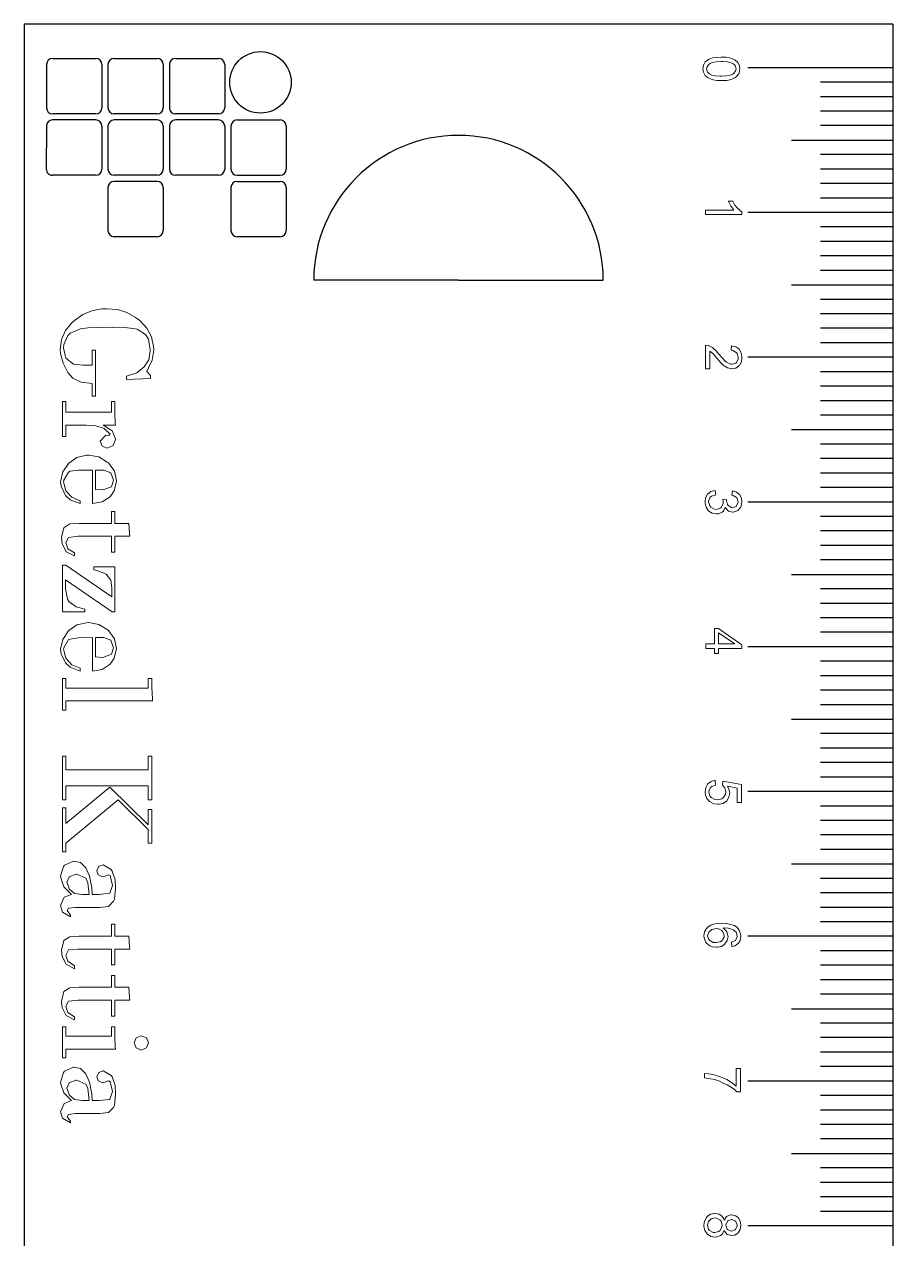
# Model space of a CAD drawing. Header units: millimetres. Extents: x 951 to 1493, y 479 to 688.
# Drawn here: x 1433.1 to 1493.1, y 604.4 to 688.3 of the extents above; entities that cross this region are included whole.
import ezdxf

# ---------------------------------------------------------------- set-up
doc = ezdxf.new("R2010")
doc.units = ezdxf.units.MM
doc.layers.add('modelo', color=7, linetype='Continuous')

msp = doc.modelspace()

# ---------------------------------------------------------------- linework, layer by layer
at = {"layer": 'modelo'}
for p, q in [((1433.117, 688.296), (1433.117, 482.296)), ((1493.117, 688.296), (1433.117, 688.296)), ((1493.117, 688.296), (1493.117, 482.296))]:
    msp.add_line(p, q, dxfattribs=at)
at = {"layer": 'modelo', "color": 3}
for p, q in [((1434.654, 685.508), (1434.654, 682.536)), ((1435.079, 685.933), (1438.051, 685.933)), ((1438.475, 685.933), (1438.475, 685.933)), ((1438.475, 685.508), (1438.475, 682.536)), ((1438.9, 685.508), (1438.9, 682.536)), ((1439.325, 685.933), (1442.297, 685.933)), ((1442.721, 685.508), (1442.721, 682.536)), ((1443.146, 685.508), (1443.146, 682.536)), ((1443.57, 685.933), (1446.542, 685.933)), ((1446.967, 685.508), (1446.967, 682.536)), ((1438.051, 682.112), (1435.079, 682.112)), ((1442.297, 682.112), (1439.325, 682.112)), ((1446.542, 682.112), (1443.57, 682.112)), ((1434.645, 681.263), (1434.639, 678.291)), ((1438.051, 681.687), (1435.069, 681.687)), ((1438.475, 681.262), (1438.475, 678.29)), ((1438.9, 681.262), (1438.9, 678.29)), ((1442.297, 681.687), (1439.325, 681.687)), ((1442.721, 681.262), (1442.721, 678.29)), ((1443.146, 681.262), (1443.146, 678.29)), ((1446.542, 681.687), (1443.57, 681.687)), ((1446.967, 681.262), (1446.967, 678.29)), ((1447.392, 681.262), (1447.392, 678.29)), ((1447.816, 681.687), (1450.788, 681.687)), ((1451.213, 681.262), (1451.213, 678.29)), ((1438.051, 677.866), (1435.063, 677.866)), ((1442.297, 677.866), (1439.325, 677.866)), ((1446.542, 677.866), (1443.57, 677.866)), ((1447.816, 677.866), (1450.788, 677.866)), ((1438.9, 677.017), (1438.9, 674.044)), ((1442.297, 677.441), (1439.325, 677.441)), ((1442.721, 677.017), (1442.721, 674.044)), ((1447.392, 677.017), (1447.392, 674.044)), ((1447.816, 677.441), (1450.788, 677.441)), ((1451.213, 677.017), (1451.213, 674.044)), ((1442.297, 673.62), (1439.325, 673.62)), ((1450.788, 673.62), (1447.816, 673.62))]:
    msp.add_line(p, q, dxfattribs=at)
at = {"layer": 'modelo', "color": 85, "lineweight": 0, "true_color": 0x58ba48}
for p, q in [((1480.042, 685.478), (1479.999, 685.218)), ((1480.165, 685.694), (1480.042, 685.478)), ((1480.259, 685.781), (1480.165, 685.694)), ((1480.439, 685.889), (1480.259, 685.781)), ((1480.288, 685.377), (1480.461, 685.572)), ((1480.663, 685.969), (1480.439, 685.889)), ((1480.461, 685.572), (1480.483, 685.586)), ((1480.483, 685.586), (1480.67, 685.658)), ((1480.937, 686.012), (1480.663, 685.969)), ((1480.67, 685.658), (1480.93, 685.702)), ((1480.93, 685.702), (1481.277, 685.716)), ((1481.255, 686.034), (1480.937, 686.012)), ((1481.277, 686.034), (1481.255, 686.034)), ((1481.58, 686.019), (1481.277, 686.034)), ((1481.277, 685.716), (1481.385, 685.716)), ((1481.385, 685.716), (1481.703, 685.694)), ((1481.833, 685.983), (1481.58, 686.019)), ((1481.703, 685.694), (1481.948, 685.637)), ((1481.992, 685.94), (1481.833, 685.983)), ((1481.948, 685.637), (1482.122, 685.557)), ((1482.237, 685.817), (1481.992, 685.94)), ((1482.122, 685.557), (1482.223, 685.456)), ((1482.223, 685.456), (1482.302, 685.218)), ((1482.41, 685.665), (1482.237, 685.817)), ((1482.526, 685.449), (1482.41, 685.665)), ((1482.555, 685.218), (1482.526, 685.449)), ((1479.999, 685.218), (1480.035, 684.98)), ((1480.035, 684.98), (1480.15, 684.763)), ((1480.15, 684.763), (1480.316, 684.611)), ((1480.251, 685.218), (1480.288, 685.377)), ((1480.324, 684.987), (1480.251, 685.218)), ((1480.316, 684.611), (1480.569, 684.496)), ((1480.461, 684.864), (1480.324, 684.987)), ((1480.627, 684.785), (1480.461, 684.864)), ((1480.872, 684.734), (1480.627, 684.785)), ((1481.205, 684.72), (1480.872, 684.734)), ((1481.277, 684.72), (1481.205, 684.72)), ((1481.623, 684.734), (1481.277, 684.72)), ((1481.883, 684.77), (1481.623, 684.734)), ((1482.071, 684.842), (1481.883, 684.77)), ((1482.013, 684.503), (1482.237, 684.611)), ((1482.1, 684.864), (1482.071, 684.842)), ((1482.266, 685.059), (1482.1, 684.864)), ((1482.237, 684.611), (1482.309, 684.662)), ((1482.302, 685.218), (1482.266, 685.059)), ((1482.309, 684.662), (1482.475, 684.864)), ((1482.475, 684.864), (1482.511, 684.951)), ((1482.511, 684.951), (1482.555, 685.218)), ((1480.569, 684.496), (1480.721, 684.452)), ((1480.721, 684.452), (1480.974, 684.416)), ((1480.974, 684.416), (1481.277, 684.402)), ((1481.277, 684.402), (1481.356, 684.402)), ((1481.356, 684.402), (1481.645, 684.416)), ((1481.645, 684.416), (1481.869, 684.46)), ((1481.869, 684.46), (1482.013, 684.503)), ((1482.145, 675.449), (1480.186, 675.449)), ((1480.186, 675.449), (1480.186, 675.145)), ((1482.074, 676.071), (1481.781, 676.071)), ((1481.781, 676.071), (1481.793, 676.012)), ((1481.793, 676.012), (1481.934, 675.743)), ((1481.934, 675.743), (1481.969, 675.684)), ((1481.969, 675.684), (1482.145, 675.449)), ((1482.215, 675.801), (1482.074, 676.071)), ((1482.368, 675.614), (1482.215, 675.801)), ((1482.59, 675.403), (1482.368, 675.614)), ((1482.696, 675.344), (1482.59, 675.403)), ((1482.696, 675.145), (1482.696, 675.344)), ((1480.186, 675.145), (1482.696, 675.145)), ((1480.397, 666.103), (1480.186, 666.138)), ((1480.186, 666.138), (1480.186, 664.496)), ((1480.655, 665.974), (1480.397, 666.103)), ((1480.48, 664.496), (1480.48, 665.716)), ((1480.48, 665.716), (1480.655, 665.587)), ((1480.738, 665.904), (1480.655, 665.974)), ((1480.655, 665.587), (1480.738, 665.505)), ((1480.925, 665.728), (1480.738, 665.904)), ((1480.738, 665.505), (1480.96, 665.235)), ((1481.113, 665.505), (1480.925, 665.728)), ((1481.347, 665.235), (1481.113, 665.505)), ((1481.981, 666.091), (1481.945, 665.775)), ((1481.945, 665.775), (1482.074, 665.763)), ((1482.274, 666.009), (1481.981, 666.091)), ((1482.074, 665.763), (1482.309, 665.634)), ((1482.497, 665.868), (1482.274, 666.009)), ((1482.309, 665.634), (1482.379, 665.563)), ((1482.379, 665.563), (1482.45, 665.282)), ((1482.45, 665.282), (1482.438, 665.188)), ((1482.52, 665.845), (1482.497, 665.868)), ((1482.649, 665.61), (1482.52, 665.845)), ((1482.696, 665.317), (1482.649, 665.61)), ((1482.661, 664.977), (1482.696, 665.27)), ((1482.696, 665.27), (1482.696, 665.317)), ((1480.186, 664.496), (1480.48, 664.496)), ((1480.96, 665.235), (1481.019, 665.176)), ((1481.019, 665.176), (1481.23, 664.93)), ((1481.23, 664.93), (1481.406, 664.754)), ((1481.547, 665.036), (1481.347, 665.235)), ((1481.406, 664.754), (1481.465, 664.707)), ((1481.465, 664.707), (1481.711, 664.555)), ((1481.641, 664.954), (1481.547, 665.036)), ((1481.91, 664.825), (1481.641, 664.954)), ((1481.711, 664.555), (1481.723, 664.555)), ((1481.723, 664.555), (1482.004, 664.496)), ((1482.016, 664.813), (1481.91, 664.825)), ((1482.004, 664.496), (1482.274, 664.543)), ((1482.274, 664.895), (1482.016, 664.813)), ((1482.321, 664.942), (1482.274, 664.895)), ((1482.274, 664.543), (1482.497, 664.707)), ((1482.438, 665.188), (1482.321, 664.942)), ((1482.497, 664.707), (1482.532, 664.731)), ((1482.532, 664.731), (1482.661, 664.977)), ((1480.843, 656.1), (1480.562, 656.018)), ((1480.855, 656.1), (1480.843, 656.1)), ((1480.89, 655.795), (1480.855, 656.1)), ((1482.051, 656.076), (1481.992, 655.76)), ((1482.332, 655.971), (1482.051, 656.076)), ((1480.186, 655.595), (1480.151, 655.302)), ((1480.151, 655.302), (1480.151, 655.208)), ((1480.151, 655.208), (1480.222, 654.939)), ((1480.327, 655.842), (1480.186, 655.595)), ((1480.339, 655.853), (1480.327, 655.842)), ((1480.562, 656.018), (1480.339, 655.853)), ((1480.397, 655.361), (1480.515, 655.619)), ((1480.397, 655.302), (1480.397, 655.361)), ((1480.48, 655.033), (1480.397, 655.302)), ((1480.515, 655.619), (1480.597, 655.689)), ((1480.597, 655.689), (1480.89, 655.795)), ((1481.641, 655.466), (1481.371, 655.502)), ((1481.371, 655.502), (1481.406, 655.279)), ((1481.406, 655.279), (1481.394, 655.173)), ((1481.641, 655.408), (1481.641, 655.466)), ((1481.699, 655.126), (1481.641, 655.408)), ((1481.992, 655.76), (1482.098, 655.748)), ((1482.098, 655.748), (1482.332, 655.607)), ((1482.532, 655.818), (1482.332, 655.971)), ((1482.332, 655.607), (1482.356, 655.584)), ((1482.45, 655.279), (1482.332, 655.021)), ((1482.356, 655.584), (1482.45, 655.314)), ((1482.45, 655.314), (1482.45, 655.279)), ((1482.661, 655.572), (1482.532, 655.818)), ((1482.649, 655.033), (1482.696, 655.314)), ((1482.696, 655.314), (1482.661, 655.572)), ((1480.222, 654.939), (1480.374, 654.704)), ((1480.374, 654.704), (1480.409, 654.669)), ((1480.409, 654.669), (1480.644, 654.517)), ((1480.55, 654.939), (1480.48, 655.033)), ((1480.796, 654.81), (1480.55, 654.939)), ((1480.644, 654.517), (1480.925, 654.47)), ((1480.925, 654.786), (1480.796, 654.81)), ((1481.195, 654.868), (1480.925, 654.786)), ((1480.925, 654.47), (1481.078, 654.481)), ((1481.078, 654.481), (1481.336, 654.587)), ((1481.265, 654.927), (1481.195, 654.868)), ((1481.394, 655.173), (1481.265, 654.927)), ((1481.336, 654.587), (1481.418, 654.669)), ((1481.418, 654.669), (1481.547, 654.927)), ((1481.547, 654.927), (1481.57, 654.892)), ((1481.57, 654.892), (1481.758, 654.681)), ((1481.746, 655.056), (1481.699, 655.126)), ((1481.969, 654.915), (1481.746, 655.056)), ((1481.758, 654.681), (1481.77, 654.669)), ((1481.77, 654.669), (1482.051, 654.587)), ((1482.063, 654.904), (1481.969, 654.915)), ((1482.051, 654.587), (1482.098, 654.587)), ((1482.321, 654.997), (1482.063, 654.904)), ((1482.098, 654.587), (1482.368, 654.681)), ((1482.332, 655.021), (1482.321, 654.997)), ((1482.368, 654.681), (1482.426, 654.716)), ((1482.426, 654.716), (1482.614, 654.939)), ((1482.614, 654.939), (1482.649, 655.033)), ((1481.078, 646.566), (1480.796, 646.566)), ((1480.796, 646.566), (1480.796, 645.487)), ((1482.696, 645.428), (1481.078, 646.566)), ((1481.078, 645.487), (1481.078, 646.261)), ((1481.078, 646.261), (1482.203, 645.487)), ((1481.078, 645.487), (1481.078, 646.261)), ((1480.796, 645.487), (1480.198, 645.487)), ((1480.198, 645.487), (1480.198, 645.17)), ((1480.198, 645.17), (1480.796, 645.17)), ((1480.796, 645.17), (1480.796, 644.842)), ((1482.203, 645.487), (1481.078, 645.487)), ((1481.078, 644.842), (1481.078, 645.17)), ((1481.078, 645.17), (1482.696, 645.17)), ((1482.696, 645.17), (1482.696, 645.428)), ((1480.796, 644.842), (1481.078, 644.842)), ((1480.573, 635.988), (1480.351, 635.823)), ((1480.855, 636.07), (1480.573, 635.988)), ((1480.878, 635.741), (1480.855, 636.07)), ((1480.855, 636.07), (1480.855, 636.07)), ((1481.383, 636.011), (1481.347, 635.73)), ((1482.661, 635.777), (1481.383, 636.011)), ((1480.198, 635.565), (1480.163, 635.261)), ((1480.163, 635.261), (1480.175, 635.073)), ((1480.175, 635.073), (1480.28, 634.815)), ((1480.327, 635.8), (1480.198, 635.565)), ((1480.351, 635.823), (1480.327, 635.8)), ((1480.409, 635.319), (1480.526, 635.577)), ((1480.409, 635.261), (1480.409, 635.319)), ((1480.491, 635.003), (1480.409, 635.261)), ((1480.526, 635.577), (1480.609, 635.648)), ((1480.609, 635.648), (1480.878, 635.741)), ((1481.347, 635.73), (1481.523, 635.542)), ((1481.57, 635.12), (1481.429, 634.885)), ((1481.523, 635.542), (1481.582, 635.272)), ((1481.582, 635.272), (1481.57, 635.12)), ((1481.828, 635.39), (1481.699, 635.659)), ((1481.699, 635.659), (1482.368, 635.53)), ((1481.805, 634.909), (1481.863, 635.19)), ((1481.863, 635.19), (1481.828, 635.39)), ((1482.368, 635.53), (1482.368, 634.533)), ((1482.661, 634.533), (1482.661, 635.777)), ((1480.28, 634.815), (1480.456, 634.604)), ((1480.456, 634.604), (1480.503, 634.58)), ((1480.573, 634.885), (1480.491, 635.003)), ((1480.503, 634.58), (1480.761, 634.451)), ((1480.82, 634.756), (1480.573, 634.885)), ((1480.761, 634.451), (1481.042, 634.416)), ((1481.019, 634.733), (1480.82, 634.756)), ((1481.312, 634.791), (1481.019, 634.733)), ((1481.042, 634.416), (1481.125, 634.416)), ((1481.125, 634.416), (1481.406, 634.475)), ((1481.429, 634.885), (1481.312, 634.791)), ((1481.406, 634.475), (1481.629, 634.639)), ((1481.629, 634.639), (1481.664, 634.662)), ((1481.664, 634.662), (1481.805, 634.909)), ((1482.368, 634.533), (1482.661, 634.533)), ((1480.253, 625.844), (1480.124, 625.609)), ((1480.359, 625.949), (1480.253, 625.844)), ((1480.558, 626.067), (1480.359, 625.949)), ((1480.816, 626.149), (1480.558, 626.067)), ((1480.64, 625.773), (1480.922, 625.832)), ((1481.145, 626.184), (1480.816, 626.149)), ((1480.922, 625.832), (1481.074, 625.82)), ((1481.285, 626.196), (1481.145, 626.184)), ((1481.637, 626.172), (1481.285, 626.196)), ((1481.614, 625.68), (1481.403, 625.891)), ((1481.403, 625.891), (1481.403, 625.891)), ((1481.403, 625.891), (1481.743, 625.867)), ((1481.93, 626.113), (1481.637, 626.172)), ((1481.743, 625.867), (1481.989, 625.797)), ((1482.177, 626.031), (1481.93, 626.113)), ((1482.341, 625.926), (1482.177, 626.031)), ((1482.517, 625.715), (1482.341, 625.926)), ((1480.124, 625.609), (1480.077, 625.328)), ((1480.077, 625.328), (1480.089, 625.187)), ((1480.089, 625.187), (1480.183, 624.917)), ((1480.324, 625.328), (1480.406, 625.586)), ((1480.417, 625.07), (1480.324, 625.328)), ((1480.406, 625.586), (1480.617, 625.773)), ((1480.406, 625.586), (1480.406, 625.586)), ((1480.488, 624.999), (1480.417, 625.07)), ((1480.722, 624.87), (1480.488, 624.999)), ((1480.617, 625.773), (1480.64, 625.773)), ((1481.074, 625.82), (1481.32, 625.691)), ((1481.32, 625.691), (1481.391, 625.609)), ((1481.461, 625.234), (1481.32, 624.988)), ((1481.391, 625.609), (1481.461, 625.339)), ((1481.461, 625.339), (1481.461, 625.234)), ((1481.52, 624.765), (1481.684, 624.999)), ((1481.661, 625.609), (1481.614, 625.68)), ((1481.731, 625.339), (1481.661, 625.609)), ((1481.684, 624.999), (1481.743, 625.281)), ((1481.743, 625.281), (1481.731, 625.339)), ((1482.247, 625.011), (1481.977, 624.894)), ((1481.989, 625.797), (1482.083, 625.75)), ((1482.083, 625.75), (1482.294, 625.574)), ((1482.376, 625.257), (1482.247, 625.011)), ((1482.294, 625.574), (1482.376, 625.316)), ((1482.376, 625.316), (1482.376, 625.257)), ((1482.458, 624.812), (1482.575, 624.999)), ((1482.61, 625.445), (1482.517, 625.715)), ((1482.575, 624.999), (1482.622, 625.293)), ((1482.622, 625.293), (1482.61, 625.445)), ((1480.183, 624.917), (1480.253, 624.812)), ((1480.253, 624.812), (1480.488, 624.636)), ((1480.488, 624.636), (1480.64, 624.577)), ((1480.64, 624.577), (1480.933, 624.542)), ((1480.91, 624.859), (1480.722, 624.87)), ((1481.203, 624.917), (1480.91, 624.859)), ((1480.933, 624.542), (1481.004, 624.542)), ((1481.004, 624.542), (1481.285, 624.601)), ((1481.32, 624.988), (1481.203, 624.917)), ((1481.285, 624.601), (1481.508, 624.753)), ((1481.508, 624.753), (1481.52, 624.765)), ((1481.977, 624.894), (1482.001, 624.589)), ((1482.001, 624.589), (1482.235, 624.648)), ((1482.235, 624.648), (1482.458, 624.812)), ((1480.382, 615.805), (1480.124, 615.829)), ((1480.124, 615.829), (1480.124, 615.512)), ((1480.687, 615.747), (1480.382, 615.805)), ((1482.599, 616.169), (1482.294, 616.169)), ((1482.294, 616.169), (1482.294, 614.949)), ((1482.599, 614.55), (1482.599, 616.169)), ((1480.124, 615.512), (1480.242, 615.5)), ((1480.242, 615.5), (1480.535, 615.453)), ((1480.535, 615.453), (1480.816, 615.395)), ((1480.84, 615.711), (1480.687, 615.747)), ((1480.816, 615.395), (1480.875, 615.371)), ((1481.121, 615.618), (1480.84, 615.711)), ((1480.875, 615.371), (1481.145, 615.278)), ((1481.391, 615.512), (1481.121, 615.618)), ((1481.145, 615.278), (1481.414, 615.16)), ((1481.649, 615.395), (1481.391, 615.512)), ((1481.414, 615.16), (1481.684, 615.031)), ((1481.919, 615.231), (1481.649, 615.395)), ((1481.684, 615.031), (1481.907, 614.891)), ((1482.153, 615.066), (1481.919, 615.231)), ((1482.294, 614.949), (1482.153, 615.066)), ((1481.907, 614.891), (1482.153, 614.726)), ((1482.153, 614.726), (1482.352, 614.55)), ((1482.352, 614.55), (1482.599, 614.55)), ((1480.242, 605.872), (1480.113, 605.626)), ((1480.288, 605.931), (1480.242, 605.872)), ((1480.523, 606.095), (1480.288, 605.931)), ((1480.394, 605.591), (1480.582, 605.779)), ((1480.804, 606.154), (1480.523, 606.095)), ((1480.582, 605.779), (1480.84, 605.837)), ((1480.84, 606.154), (1480.804, 606.154)), ((1481.133, 606.107), (1480.84, 606.154)), ((1480.84, 605.837), (1480.945, 605.825)), ((1480.945, 605.825), (1481.191, 605.696)), ((1481.25, 606.037), (1481.133, 606.107)), ((1481.191, 605.696), (1481.262, 605.614)), ((1481.426, 605.814), (1481.25, 606.037)), ((1481.473, 605.685), (1481.426, 605.814)), ((1481.625, 605.931), (1481.473, 605.685)), ((1481.672, 605.966), (1481.625, 605.931)), ((1481.942, 606.06), (1481.672, 605.966)), ((1481.731, 605.65), (1481.989, 605.743)), ((1481.977, 606.06), (1481.942, 606.06)), ((1482.259, 605.99), (1481.977, 606.06)), ((1481.989, 605.743), (1482.012, 605.743)), ((1482.012, 605.743), (1482.259, 605.626)), ((1482.435, 605.861), (1482.259, 605.99)), ((1482.575, 605.626), (1482.435, 605.861)), ((1480.113, 605.626), (1480.077, 605.333)), ((1480.077, 605.333), (1480.077, 605.251)), ((1480.077, 605.251), (1480.136, 604.969)), ((1480.136, 604.969), (1480.288, 604.735)), ((1480.324, 605.333), (1480.394, 605.591)), ((1480.394, 605.051), (1480.324, 605.333)), ((1480.464, 604.969), (1480.394, 605.051)), ((1480.711, 604.84), (1480.464, 604.969)), ((1481.098, 604.899), (1480.828, 604.829)), ((1481.191, 604.969), (1481.098, 604.899)), ((1481.32, 605.216), (1481.191, 604.969)), ((1481.262, 605.614), (1481.344, 605.345)), ((1481.344, 605.345), (1481.32, 605.216)), ((1481.332, 604.723), (1481.473, 604.981)), ((1481.473, 604.981), (1481.496, 604.922)), ((1481.496, 604.922), (1481.672, 604.7)), ((1481.59, 605.368), (1481.707, 605.626)), ((1481.59, 605.333), (1481.59, 605.368)), ((1481.684, 605.063), (1481.59, 605.333)), ((1481.707, 605.04), (1481.684, 605.063)), ((1481.707, 605.626), (1481.731, 605.65)), ((1481.954, 604.922), (1481.707, 605.04)), ((1481.977, 604.922), (1481.954, 604.922)), ((1482.235, 605.028), (1481.977, 604.922)), ((1482.259, 605.04), (1482.235, 605.028)), ((1482.259, 605.626), (1482.282, 605.603)), ((1482.376, 605.298), (1482.259, 605.04)), ((1482.282, 605.603), (1482.376, 605.333)), ((1482.376, 605.333), (1482.376, 605.298)), ((1482.435, 604.817), (1482.575, 605.04)), ((1482.622, 605.333), (1482.575, 605.626)), ((1482.575, 605.04), (1482.622, 605.333)), ((1480.288, 604.735), (1480.312, 604.711)), ((1480.312, 604.711), (1480.546, 604.559)), ((1480.546, 604.559), (1480.828, 604.512)), ((1480.828, 604.829), (1480.711, 604.84)), ((1480.828, 604.512), (1480.969, 604.524)), ((1480.969, 604.524), (1481.227, 604.629)), ((1481.227, 604.629), (1481.332, 604.723)), ((1481.672, 604.7), (1481.696, 604.688)), ((1481.696, 604.688), (1481.977, 604.618)), ((1481.977, 604.618), (1482.2, 604.653)), ((1482.2, 604.653), (1482.435, 604.817))]:
    msp.add_line(p, q, dxfattribs=at)
at = {"layer": 'modelo', "color": 0}
for p, q in [((1493.117, 685.296), (1483.117, 685.296)), ((1493.117, 684.296), (1488.117, 684.296)), ((1493.117, 683.296), (1488.117, 683.296)), ((1493.117, 682.296), (1488.117, 682.296)), ((1493.117, 681.296), (1488.117, 681.296)), ((1486.117, 680.296), (1493.117, 680.296)), ((1493.117, 679.296), (1488.117, 679.296)), ((1493.117, 678.296), (1488.117, 678.296)), ((1493.117, 677.296), (1488.117, 677.296)), ((1493.117, 676.296), (1488.117, 676.296)), ((1493.117, 675.296), (1483.117, 675.296)), ((1493.117, 674.296), (1488.117, 674.296)), ((1493.117, 673.296), (1488.117, 673.296)), ((1493.117, 672.296), (1488.117, 672.296)), ((1493.117, 671.296), (1488.117, 671.296)), ((1463.117, 670.622), (1453.117, 670.622)), ((1463.117, 670.622), (1473.117, 670.622)), ((1486.117, 670.296), (1493.117, 670.296)), ((1493.117, 669.296), (1488.117, 669.296)), ((1493.117, 668.296), (1488.117, 668.296)), ((1493.117, 667.296), (1488.117, 667.296)), ((1493.117, 666.296), (1488.117, 666.296)), ((1493.117, 665.296), (1483.117, 665.296)), ((1493.117, 664.296), (1488.117, 664.296)), ((1493.117, 663.296), (1488.117, 663.296)), ((1493.117, 662.296), (1488.117, 662.296)), ((1493.117, 661.296), (1488.117, 661.296)), ((1486.117, 660.296), (1493.117, 660.296)), ((1493.117, 659.296), (1488.117, 659.296)), ((1493.117, 658.296), (1488.117, 658.296)), ((1493.117, 657.296), (1488.117, 657.296)), ((1493.117, 656.296), (1488.117, 656.296)), ((1493.117, 655.296), (1483.117, 655.296)), ((1493.117, 654.296), (1488.117, 654.296)), ((1493.117, 653.296), (1488.117, 653.296)), ((1493.117, 652.296), (1488.117, 652.296)), ((1493.117, 651.296), (1488.117, 651.296)), ((1486.117, 650.296), (1493.117, 650.296)), ((1493.117, 649.296), (1488.117, 649.296)), ((1493.117, 648.296), (1488.117, 648.296)), ((1493.117, 647.296), (1488.117, 647.296)), ((1493.117, 646.296), (1488.117, 646.296)), ((1493.117, 645.296), (1483.117, 645.296)), ((1493.117, 644.296), (1488.117, 644.296)), ((1493.117, 643.296), (1488.117, 643.296)), ((1493.117, 642.296), (1488.117, 642.296)), ((1493.117, 641.296), (1488.117, 641.296)), ((1486.117, 640.296), (1493.117, 640.296)), ((1493.117, 639.296), (1488.117, 639.296)), ((1493.117, 638.296), (1488.117, 638.296)), ((1493.117, 637.296), (1488.117, 637.296)), ((1493.117, 636.296), (1488.117, 636.296)), ((1493.117, 635.296), (1483.117, 635.296)), ((1493.117, 634.296), (1488.117, 634.296)), ((1493.117, 633.296), (1488.117, 633.296)), ((1493.117, 632.296), (1488.117, 632.296)), ((1493.117, 631.296), (1488.117, 631.296)), ((1486.117, 630.296), (1493.117, 630.296)), ((1493.117, 629.296), (1488.117, 629.296)), ((1493.117, 628.296), (1488.117, 628.296)), ((1493.117, 627.296), (1488.117, 627.296)), ((1493.117, 626.296), (1488.117, 626.296)), ((1493.117, 625.296), (1483.117, 625.296)), ((1493.117, 624.296), (1488.117, 624.296)), ((1493.117, 623.296), (1488.117, 623.296)), ((1493.117, 622.296), (1488.117, 622.296)), ((1493.117, 621.296), (1488.117, 621.296)), ((1486.117, 620.296), (1493.117, 620.296)), ((1493.117, 619.296), (1488.117, 619.296)), ((1493.117, 618.296), (1488.117, 618.296)), ((1493.117, 617.296), (1488.117, 617.296)), ((1493.117, 616.296), (1488.117, 616.296)), ((1493.117, 615.296), (1483.117, 615.296)), ((1493.117, 614.296), (1488.117, 614.296)), ((1493.117, 613.296), (1488.117, 613.296)), ((1493.117, 612.296), (1488.117, 612.296)), ((1493.117, 611.296), (1488.117, 611.296)), ((1486.117, 610.296), (1493.117, 610.296)), ((1493.117, 609.296), (1488.117, 609.296)), ((1493.117, 608.296), (1488.117, 608.296)), ((1493.117, 607.296), (1488.117, 607.296)), ((1493.117, 606.296), (1488.117, 606.296)), ((1493.117, 605.296), (1483.117, 605.296))]:
    msp.add_line(p, q, dxfattribs=at)
at = {"layer": 'modelo', "color": 3, "lineweight": 0}
for p, q in [((1438.477, 668.629), (1437.795, 668.505)), ((1438.828, 668.65), (1438.477, 668.629)), ((1439.551, 668.588), (1438.828, 668.65)), ((1436.577, 667.844), (1436.391, 667.679)), ((1437.155, 668.237), (1436.577, 667.844)), ((1437.795, 668.505), (1437.155, 668.237)), ((1440.211, 668.381), (1439.551, 668.588)), ((1440.81, 668.051), (1440.211, 668.381)), ((1441.099, 667.824), (1440.81, 668.051)), ((1441.595, 667.307), (1441.099, 667.824)), ((1435.957, 667.142), (1435.689, 666.523)), ((1436.391, 667.679), (1435.957, 667.142)), ((1436.123, 666.791), (1436.288, 666.956)), ((1436.288, 666.956), (1436.949, 667.245)), ((1436.949, 667.245), (1437.011, 667.266)), ((1437.011, 667.266), (1437.506, 667.328)), ((1437.506, 667.328), (1438.229, 667.349)), ((1438.229, 667.349), (1439.2, 667.369)), ((1439.2, 667.369), (1439.22, 667.369)), ((1439.22, 667.369), (1440.046, 667.349)), ((1440.046, 667.349), (1440.666, 667.287)), ((1440.666, 667.287), (1440.914, 667.225)), ((1440.914, 667.225), (1441.492, 666.874)), ((1441.905, 666.708), (1441.595, 667.307)), ((1435.689, 666.523), (1435.606, 665.82)), ((1435.833, 665.944), (1435.854, 666.171)), ((1435.854, 666.171), (1436.123, 666.791)), ((1441.492, 666.874), (1441.698, 666.543)), ((1441.698, 666.543), (1441.822, 665.8)), ((1442.049, 666.027), (1441.905, 666.708)), ((1435.606, 665.82), (1435.627, 665.552)), ((1435.627, 665.552), (1435.792, 664.891)), ((1435.999, 665.242), (1435.833, 665.944)), ((1438.043, 665.779), (1437.816, 665.779)), ((1437.816, 665.779), (1437.816, 664.747)), ((1438.043, 662.599), (1438.043, 665.779)), ((1441.822, 665.758), (1441.719, 665.118)), ((1441.822, 665.8), (1441.822, 665.758)), ((1441.946, 665.098), (1442.07, 665.779)), ((1442.07, 665.779), (1442.049, 666.027)), ((1435.792, 664.891), (1436.123, 664.251)), ((1435.999, 665.222), (1435.999, 665.242)), ((1436.515, 664.809), (1435.999, 665.222)), ((1437.155, 664.747), (1436.515, 664.809)), ((1437.486, 664.747), (1437.155, 664.747)), ((1437.816, 664.747), (1437.486, 664.747)), ((1441.409, 664.623), (1440.893, 664.23)), ((1441.719, 665.118), (1441.409, 664.623)), ((1441.595, 664.313), (1441.698, 664.561)), ((1441.698, 664.561), (1441.946, 665.098)), ((1436.123, 664.251), (1436.474, 663.859)), ((1436.474, 663.859), (1437.052, 663.569)), ((1440.893, 664.23), (1440.17, 663.982)), ((1440.17, 663.982), (1440.17, 663.755)), ((1440.17, 663.755), (1441.843, 663.817)), ((1441.843, 664.024), (1441.595, 664.313)), ((1441.843, 663.817), (1441.843, 664.024)), ((1437.052, 663.569), (1437.816, 663.487)), ((1437.816, 663.487), (1437.816, 662.599)), ((1435.978, 662.248), (1435.751, 662.248)), ((1435.751, 662.248), (1435.751, 659.832)), ((1435.978, 661.504), (1435.978, 662.248)), ((1437.816, 662.599), (1438.043, 662.599)), ((1439.365, 662.248), (1439.138, 662.248)), ((1439.138, 662.248), (1439.138, 661.504)), ((1439.365, 661.484), (1439.365, 662.248)), ((1439.138, 661.504), (1435.978, 661.504)), ((1439.406, 660.74), (1439.365, 661.484)), ((1435.978, 659.832), (1435.978, 660.596)), ((1435.978, 660.596), (1437.403, 660.596)), ((1437.403, 660.596), (1438.064, 660.554)), ((1438.064, 660.554), (1438.642, 660.369)), ((1439.2, 660.203), (1438.559, 660.596)), ((1438.559, 660.596), (1438.559, 660.596)), ((1438.559, 660.596), (1439.427, 660.596)), ((1438.642, 660.369), (1439.055, 659.976)), ((1439.427, 660.596), (1439.406, 660.74)), ((1435.751, 659.832), (1435.978, 659.832)), ((1438.745, 659.914), (1438.353, 659.501)), ((1438.353, 659.501), (1438.497, 659.15)), ((1438.952, 659.894), (1438.745, 659.914)), ((1439.055, 659.976), (1438.952, 659.894)), ((1439.427, 659.666), (1439.2, 660.203)), ((1439.262, 659.191), (1439.427, 659.625)), ((1439.427, 659.625), (1439.427, 659.666)), ((1438.497, 659.15), (1438.849, 659.026)), ((1438.849, 659.026), (1439.262, 659.191)), ((1436.164, 657.952), (1435.772, 657.374)), ((1436.185, 657.973), (1436.164, 657.952)), ((1436.742, 658.365), (1436.185, 657.973)), ((1437.424, 658.531), (1436.742, 658.365)), ((1437.568, 658.531), (1437.424, 658.531)), ((1438.27, 658.407), (1437.568, 658.531)), ((1438.849, 658.056), (1438.27, 658.407)), ((1438.931, 657.994), (1438.849, 658.056)), ((1439.344, 657.415), (1438.931, 657.994)), ((1435.772, 657.374), (1435.627, 656.693)), ((1435.854, 656.796), (1436.164, 657.354)), ((1436.164, 657.354), (1436.288, 657.415)), ((1436.288, 657.415), (1436.866, 657.498)), ((1436.866, 657.498), (1437.837, 657.498)), ((1437.837, 657.498), (1437.837, 655.185)), ((1438.043, 656.156), (1438.043, 657.498)), ((1438.043, 657.498), (1438.621, 657.498)), ((1438.621, 657.498), (1439.096, 657.312)), ((1439.096, 657.312), (1439.282, 656.796)), ((1439.489, 656.755), (1439.344, 657.415)), ((1435.627, 656.693), (1435.668, 656.383)), ((1435.668, 656.383), (1435.957, 655.743)), ((1435.833, 656.693), (1435.854, 656.796)), ((1435.978, 656.073), (1435.833, 656.693)), ((1436.412, 655.619), (1435.978, 656.073)), ((1438.539, 656.135), (1438.043, 656.156)), ((1439.138, 656.342), (1438.539, 656.135)), ((1439.055, 655.66), (1439.323, 656.073)), ((1439.282, 656.796), (1439.138, 656.342)), ((1439.323, 656.073), (1439.489, 656.755)), ((1439.489, 656.755), (1439.489, 656.755)), ((1435.957, 655.743), (1436.288, 655.454)), ((1436.288, 655.454), (1436.969, 655.185)), ((1436.969, 655.371), (1436.412, 655.619)), ((1436.969, 655.185), (1436.969, 655.371)), ((1437.837, 655.185), (1438.497, 655.309)), ((1438.497, 655.309), (1439.055, 655.66)), ((1439.365, 654.648), (1439.138, 654.648)), ((1439.138, 654.648), (1439.138, 653.822)), ((1439.365, 653.822), (1439.365, 654.648)), ((1435.854, 653.512), (1435.689, 652.852)), ((1436.267, 653.781), (1435.854, 653.512)), ((1436.907, 653.822), (1436.267, 653.781)), ((1439.138, 653.822), (1436.907, 653.822)), ((1440.335, 653.822), (1439.365, 653.822)), ((1440.397, 653.099), (1440.335, 653.822)), ((1435.689, 652.852), (1435.73, 652.418)), ((1435.978, 652.501), (1436.164, 652.852)), ((1436.164, 652.852), (1436.845, 652.934)), ((1436.845, 652.934), (1439.138, 652.934)), ((1439.138, 652.934), (1439.138, 651.84)), ((1439.365, 651.84), (1439.365, 652.934)), ((1439.365, 652.934), (1440.418, 652.934)), ((1440.418, 652.934), (1440.397, 653.099)), ((1435.73, 652.418), (1436.019, 651.86)), ((1436.123, 652.067), (1435.978, 652.501)), ((1436.019, 651.86), (1436.598, 651.571)), ((1436.598, 651.778), (1436.123, 652.067)), ((1439.138, 651.84), (1439.365, 651.84)), ((1436.598, 651.571), (1436.598, 651.778)), ((1435.751, 650.931), (1435.751, 647.71)), ((1435.978, 650.931), (1435.751, 650.931)), ((1439.158, 648.742), (1435.978, 650.931)), ((1439.365, 650.807), (1437.919, 650.807)), ((1437.919, 650.807), (1437.919, 650.601)), ((1437.919, 650.601), (1438.146, 650.559)), ((1438.146, 650.559), (1438.766, 650.312)), ((1438.766, 650.312), (1439.096, 649.899)), ((1439.365, 647.71), (1439.365, 650.807)), ((1435.957, 649.3), (1435.957, 649.919)), ((1435.957, 649.919), (1439.179, 647.71)), ((1439.096, 649.899), (1439.158, 649.362)), ((1439.158, 649.362), (1439.158, 648.742)), ((1436.102, 648.577), (1435.957, 649.3)), ((1436.226, 648.391), (1436.102, 648.577)), ((1435.751, 647.71), (1437.3, 647.71)), ((1436.701, 648.061), (1436.226, 648.391)), ((1437.3, 647.895), (1436.701, 648.061)), ((1437.3, 647.71), (1437.3, 647.895)), ((1439.179, 647.71), (1439.365, 647.71)), ((1436.742, 646.801), (1436.185, 646.409)), ((1437.424, 646.945), (1436.742, 646.801)), ((1437.568, 646.966), (1437.424, 646.945)), ((1438.27, 646.842), (1437.568, 646.966)), ((1438.849, 646.491), (1438.27, 646.842)), ((1436.164, 646.388), (1435.772, 645.789)), ((1436.185, 646.409), (1436.164, 646.388)), ((1438.931, 646.429), (1438.849, 646.491)), ((1439.344, 645.851), (1438.931, 646.429)), ((1435.772, 645.789), (1435.627, 645.128)), ((1435.627, 645.128), (1435.668, 644.818)), ((1435.833, 645.128), (1435.854, 645.211)), ((1435.978, 644.509), (1435.833, 645.128)), ((1435.854, 645.211), (1436.164, 645.789)), ((1436.164, 645.789), (1436.288, 645.83)), ((1436.288, 645.83), (1436.866, 645.913)), ((1436.866, 645.913), (1437.837, 645.934)), ((1437.837, 645.934), (1437.837, 643.6)), ((1438.043, 644.591), (1438.043, 645.934)), ((1438.043, 645.934), (1438.621, 645.934)), ((1438.621, 645.934), (1439.096, 645.748)), ((1439.096, 645.748), (1439.282, 645.231)), ((1439.282, 645.231), (1439.138, 644.777)), ((1439.323, 644.509), (1439.489, 645.169)), ((1439.489, 645.169), (1439.344, 645.851)), ((1439.489, 645.169), (1439.489, 645.169)), ((1435.668, 644.818), (1435.957, 644.178)), ((1436.412, 644.054), (1435.978, 644.509)), ((1438.539, 644.55), (1438.043, 644.591)), ((1439.138, 644.777), (1438.539, 644.55)), ((1439.055, 644.096), (1439.323, 644.509)), ((1435.957, 644.178), (1436.288, 643.889)), ((1436.288, 643.889), (1436.969, 643.6)), ((1436.969, 643.807), (1436.412, 644.054)), ((1436.969, 643.6), (1436.969, 643.807)), ((1437.837, 643.6), (1438.497, 643.724)), ((1438.497, 643.724), (1439.055, 644.096)), ((1435.978, 643.104), (1435.751, 643.104)), ((1435.751, 643.104), (1435.751, 640.915)), ((1435.978, 642.444), (1435.978, 643.104)), ((1441.926, 643.104), (1441.678, 643.104)), ((1441.678, 643.104), (1441.678, 642.444)), ((1441.926, 642.485), (1441.926, 643.104)), ((1441.678, 642.444), (1435.978, 642.444)), ((1441.967, 641.7), (1441.926, 642.485)), ((1435.978, 640.915), (1435.978, 641.556)), ((1435.978, 641.556), (1441.987, 641.556)), ((1441.987, 641.556), (1441.967, 641.7)), ((1435.751, 640.915), (1435.978, 640.915)), ((1435.978, 637.735), (1435.751, 637.735)), ((1435.751, 637.735), (1435.751, 634.72)), ((1435.978, 636.785), (1435.978, 637.735)), ((1441.926, 637.735), (1441.678, 637.735)), ((1441.678, 637.735), (1441.678, 636.785)), ((1441.926, 634.72), (1441.926, 637.735)), ((1441.678, 636.785), (1435.978, 636.785)), ((1435.978, 634.72), (1435.978, 635.691)), ((1435.978, 635.691), (1441.678, 635.691)), ((1439.034, 635.587), (1435.978, 633.089)), ((1441.678, 633.006), (1439.034, 635.587)), ((1441.678, 635.691), (1441.678, 634.72)), ((1435.751, 634.72), (1435.978, 634.72)), ((1435.978, 631.726), (1439.592, 634.72)), ((1439.592, 634.72), (1441.678, 632.676)), ((1441.678, 634.72), (1441.926, 634.72)), ((1435.978, 634.163), (1435.751, 634.163)), ((1435.751, 634.163), (1435.751, 631.127)), ((1435.978, 633.089), (1435.978, 634.163)), ((1441.926, 634.059), (1441.678, 634.059)), ((1441.678, 634.059), (1441.678, 633.006)), ((1441.926, 631.726), (1441.926, 634.059)), ((1441.678, 632.676), (1441.678, 631.726)), ((1435.978, 631.127), (1435.978, 631.726)), ((1441.678, 631.726), (1441.926, 631.726)), ((1435.751, 631.127), (1435.978, 631.127)), ((1435.833, 630.115), (1435.627, 629.454)), ((1435.895, 630.218), (1435.833, 630.115)), ((1436.515, 630.487), (1435.895, 630.218)), ((1436.536, 630.487), (1436.515, 630.487)), ((1437.011, 630.383), (1436.536, 630.487)), ((1437.362, 630.032), (1437.011, 630.383)), ((1437.63, 629.454), (1437.362, 630.032)), ((1438.27, 630.136), (1438.126, 629.826)), ((1438.559, 630.239), (1438.27, 630.136)), ((1439.117, 629.908), (1438.559, 630.239)), ((1435.627, 629.454), (1435.648, 629.33)), ((1435.648, 629.33), (1435.854, 628.711)), ((1436.061, 629.041), (1436.226, 629.413)), ((1436.226, 629.413), (1436.701, 629.578)), ((1436.701, 629.578), (1436.742, 629.578)), ((1436.742, 629.578), (1437.362, 629.31)), ((1437.362, 629.31), (1437.506, 629)), ((1437.775, 628.649), (1437.63, 629.454)), ((1438.126, 629.826), (1438.229, 629.537)), ((1438.229, 629.537), (1438.518, 629.413)), ((1438.518, 629.413), (1438.745, 629.475)), ((1438.745, 629.475), (1438.931, 629.537)), ((1438.931, 629.537), (1439.055, 629.495)), ((1439.055, 629.495), (1439.22, 628.793)), ((1439.179, 629.805), (1439.117, 629.908)), ((1439.385, 629.206), (1439.179, 629.805)), ((1439.427, 628.607), (1439.385, 629.206)), ((1435.854, 628.711), (1436.37, 628.194)), ((1436.246, 628.545), (1436.061, 629.041)), ((1436.598, 628.256), (1436.246, 628.545)), ((1437.506, 629), (1437.609, 628.194)), ((1437.816, 628.194), (1437.775, 628.649)), ((1439.22, 628.793), (1439.034, 628.277)), ((1439.344, 627.864), (1439.427, 628.607)), ((1435.875, 627.988), (1435.627, 627.43)), ((1436.37, 628.194), (1435.875, 627.988)), ((1437.114, 628.194), (1436.598, 628.256)), ((1437.609, 628.194), (1437.114, 628.194)), ((1438.291, 628.194), (1437.816, 628.194)), ((1439.014, 628.277), (1438.291, 628.194)), ((1438.931, 627.348), (1439.282, 627.719)), ((1439.034, 628.277), (1439.014, 628.277)), ((1439.282, 627.719), (1439.344, 627.864)), ((1435.627, 627.43), (1435.751, 626.955)), ((1435.751, 626.955), (1436.308, 626.646)), ((1436.081, 627.079), (1436.164, 627.244)), ((1436.308, 626.749), (1436.081, 627.079)), ((1436.164, 627.244), (1436.639, 627.286)), ((1436.308, 626.646), (1436.308, 626.749)), ((1436.639, 627.286), (1438.332, 627.286)), ((1438.332, 627.286), (1438.931, 627.348)), ((1439.365, 626.129), (1439.138, 626.129)), ((1439.138, 626.129), (1439.138, 625.303)), ((1439.365, 625.303), (1439.365, 626.129)), ((1435.854, 625.014), (1435.689, 624.333)), ((1436.267, 625.262), (1435.854, 625.014)), ((1436.907, 625.303), (1436.267, 625.262)), ((1439.138, 625.303), (1436.907, 625.303)), ((1440.335, 625.303), (1439.365, 625.303)), ((1440.397, 624.601), (1440.335, 625.303)), ((1435.689, 624.333), (1435.73, 623.899)), ((1435.978, 624.002), (1436.164, 624.353)), ((1436.164, 624.353), (1436.845, 624.415)), ((1436.845, 624.415), (1439.138, 624.415)), ((1439.138, 624.415), (1439.138, 623.321)), ((1439.365, 623.321), (1439.365, 624.415)), ((1439.365, 624.415), (1440.418, 624.415)), ((1440.418, 624.415), (1440.397, 624.601)), ((1435.73, 623.899), (1436.019, 623.362)), ((1436.123, 623.569), (1435.978, 624.002)), ((1436.019, 623.362), (1436.598, 623.052)), ((1436.598, 623.259), (1436.123, 623.569)), ((1439.138, 623.321), (1439.365, 623.321)), ((1436.598, 623.052), (1436.598, 623.259)), ((1439.365, 622.598), (1439.138, 622.598)), ((1439.138, 622.598), (1439.138, 621.772)), ((1439.365, 621.772), (1439.365, 622.598)), ((1436.267, 621.731), (1435.854, 621.483)), ((1436.907, 621.772), (1436.267, 621.731)), ((1439.138, 621.772), (1436.907, 621.772)), ((1440.335, 621.772), (1439.365, 621.772)), ((1440.397, 621.07), (1440.335, 621.772)), ((1435.854, 621.483), (1435.689, 620.801)), ((1435.689, 620.801), (1435.73, 620.368)), ((1435.978, 620.471), (1436.164, 620.822)), ((1436.164, 620.822), (1436.845, 620.884)), ((1436.845, 620.884), (1439.138, 620.884)), ((1439.138, 620.884), (1439.138, 619.789)), ((1439.365, 619.789), (1439.365, 620.884)), ((1439.365, 620.884), (1440.418, 620.884)), ((1440.418, 620.884), (1440.397, 621.07)), ((1435.73, 620.368), (1436.019, 619.831)), ((1436.123, 620.037), (1435.978, 620.471)), ((1436.598, 619.727), (1436.123, 620.037)), ((1436.019, 619.831), (1436.598, 619.521)), ((1436.598, 619.521), (1436.598, 619.727)), ((1439.138, 619.789), (1439.365, 619.789)), ((1435.978, 619.046), (1435.751, 619.046)), ((1435.751, 619.046), (1435.751, 616.898)), ((1435.978, 618.406), (1435.978, 619.046)), ((1439.138, 618.406), (1435.978, 618.406)), ((1439.365, 619.046), (1439.138, 619.046)), ((1439.138, 619.046), (1439.138, 618.406)), ((1439.365, 618.385), (1439.365, 619.046)), ((1439.406, 617.662), (1439.365, 618.385)), ((1440.852, 618.282), (1440.707, 617.931)), ((1441.203, 618.426), (1440.852, 618.282)), ((1441.554, 618.282), (1441.203, 618.426)), ((1441.698, 617.931), (1441.554, 618.282)), ((1435.978, 616.898), (1435.978, 617.497)), ((1435.978, 617.497), (1439.427, 617.497)), ((1439.427, 617.497), (1439.406, 617.662)), ((1440.707, 617.931), (1440.852, 617.58)), ((1440.852, 617.58), (1441.203, 617.435)), ((1441.203, 617.435), (1441.554, 617.58)), ((1441.554, 617.58), (1441.698, 617.931)), ((1435.751, 616.898), (1435.978, 616.898)), ((1435.833, 615.886), (1435.627, 615.205)), ((1435.895, 615.969), (1435.833, 615.886)), ((1436.515, 616.258), (1435.895, 615.969)), ((1436.536, 616.258), (1436.515, 616.258)), ((1437.011, 616.155), (1436.536, 616.258)), ((1437.362, 615.804), (1437.011, 616.155)), ((1437.63, 615.226), (1437.362, 615.804)), ((1438.27, 615.886), (1438.126, 615.577)), ((1438.559, 616.01), (1438.27, 615.886)), ((1439.117, 615.68), (1438.559, 616.01)), ((1435.627, 615.205), (1435.648, 615.081)), ((1435.648, 615.081), (1435.854, 614.482)), ((1436.061, 614.813), (1436.226, 615.184)), ((1436.226, 615.184), (1436.701, 615.349)), ((1436.701, 615.349), (1436.742, 615.349)), ((1436.742, 615.349), (1437.362, 615.081)), ((1437.362, 615.081), (1437.506, 614.771)), ((1437.775, 614.4), (1437.63, 615.226)), ((1438.126, 615.577), (1438.229, 615.308)), ((1438.229, 615.308), (1438.518, 615.184)), ((1438.518, 615.184), (1438.745, 615.246)), ((1438.745, 615.246), (1438.931, 615.308)), ((1438.931, 615.308), (1439.055, 615.246)), ((1439.055, 615.246), (1439.22, 614.565)), ((1439.179, 615.577), (1439.117, 615.68)), ((1439.385, 614.978), (1439.179, 615.577)), ((1439.427, 614.379), (1439.385, 614.978)), ((1435.854, 614.482), (1436.37, 613.945)), ((1436.246, 614.317), (1436.061, 614.813)), ((1436.598, 614.028), (1436.246, 614.317)), ((1437.506, 614.771), (1437.609, 613.945)), ((1437.816, 613.945), (1437.775, 614.4)), ((1439.22, 614.565), (1439.034, 614.048)), ((1439.344, 613.615), (1439.427, 614.379)), ((1435.875, 613.739), (1435.627, 613.181)), ((1436.37, 613.945), (1435.875, 613.739)), ((1437.114, 613.945), (1436.598, 614.028)), ((1437.609, 613.945), (1437.114, 613.945)), ((1438.291, 613.945), (1437.816, 613.945)), ((1439.014, 614.028), (1438.291, 613.945)), ((1438.931, 613.119), (1439.282, 613.47)), ((1439.034, 614.048), (1439.014, 614.028)), ((1439.282, 613.47), (1439.344, 613.615)), ((1435.627, 613.181), (1435.751, 612.727)), ((1435.751, 612.727), (1436.308, 612.417)), ((1436.081, 612.83), (1436.164, 612.995)), ((1436.308, 612.52), (1436.081, 612.83)), ((1436.164, 612.995), (1436.639, 613.057)), ((1436.308, 612.417), (1436.308, 612.52)), ((1436.639, 613.057), (1438.332, 613.057)), ((1438.332, 613.057), (1438.931, 613.119))]:
    msp.add_line(p, q, dxfattribs=at)
at = {"layer": 'modelo', "color": 1}
msp.add_circle((1449.434, 684.284), 2.123, dxfattribs=at)
at = {"layer": 'modelo', "color": 3}
for centre, start, end in [((1435.079, 685.508), 90, 180), ((1438.051, 685.508), 0, 90), ((1439.325, 685.508), 90, 180), ((1442.297, 685.508), 0, 90), ((1443.57, 685.508), 90, 180), ((1446.542, 685.508), 0, 90), ((1435.079, 682.536), 180, 270), ((1438.051, 682.536), 270, 0), ((1439.325, 682.536), 180, 270), ((1442.297, 682.536), 270, 0), ((1443.57, 682.536), 180, 270), ((1446.542, 682.536), 270, 0), ((1435.069, 681.262), 90, 179.88529), ((1438.051, 681.262), 0, 90), ((1439.325, 681.262), 90, 180), ((1442.297, 681.262), 0, 90), ((1443.57, 681.262), 90, 180), ((1446.542, 681.262), 0, 90), ((1447.816, 681.262), 90, 180), ((1450.788, 681.262), 0, 90), ((1435.063, 678.29), 179.88529, 270), ((1438.051, 678.29), 270, 0), ((1439.325, 678.29), 180, 270), ((1442.297, 678.29), 270, 0), ((1443.57, 678.29), 180, 270), ((1446.542, 678.29), 270, 0), ((1447.816, 678.29), 180, 270), ((1450.788, 678.29), 270, 0), ((1439.325, 677.017), 90, 180), ((1442.297, 677.017), 0, 90), ((1447.816, 677.017), 90, 180), ((1450.788, 677.017), 0, 90), ((1439.325, 674.044), 180, 270), ((1442.297, 674.044), 270, 0), ((1447.816, 674.044), 180, 270), ((1450.788, 674.044), 270, 0)]:
    msp.add_arc(centre, 0.425, start, end, dxfattribs=at)
at = {"layer": 'modelo', "color": 0}
msp.add_arc((1463.117, 670.622), 10, 0, 180, dxfattribs=at)

doc.saveas('drawing.dxf')
